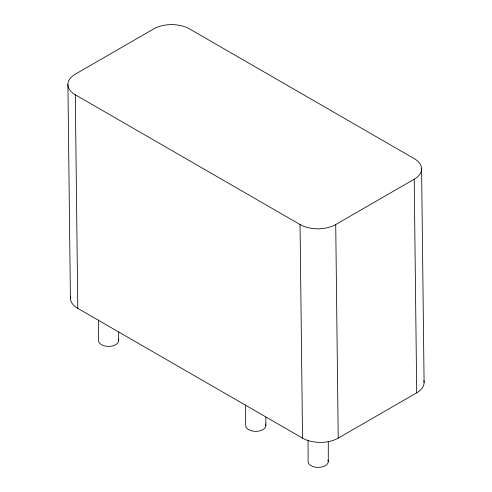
<?xml version="1.0" encoding="UTF-8"?>
<svg xmlns="http://www.w3.org/2000/svg" width="492" height="492" viewBox="0 0 492 492"><rect width="100%" height="100%" fill="white"/><g stroke="black" fill="none" stroke-linecap="round" stroke-linejoin="round"><path stroke-width="0.74" d="M75.294 94.778L300.046 224.537A25.227 14.563 0 0 0 335.722 224.537L414.209 179.223A25.227 14.563 0 0 0 414.209 158.627L189.457 28.868A25.227 14.563 0 0 0 153.781 28.868L75.294 74.181A25.227 14.563 0 0 0 75.294 94.778L77.791 308.367L302.543 438.126A25.227 14.563 0 0 0 338.219 438.126L416.706 392.813A25.227 14.563 0 0 0 423.876 380.611M421.595 168.922L424.092 382.518M414.209 179.223L416.706 392.813M335.722 224.537L338.219 438.126M300.046 224.537L302.543 438.126M67.908 84.476L70.405 298.066M328.275 441.742L328.275 461.576M308.097 440.217L308.097 461.576A10.092 5.824 0 0 0 319.505 467.351A10.092 5.824 0 0 0 327.93 460.069M265.846 417.136L265.846 425.531M245.662 404.934L245.662 425.531A10.092 5.824 0 0 0 257.07 431.306A10.092 5.824 0 0 0 265.502 424.024M118.683 332.18L118.683 340.569M98.505 319.972L98.505 340.569A10.092 5.824 0 0 0 109.913 346.343A10.092 5.824 0 0 0 118.338 339.062M77.791 308.367A25.227 14.563 0 0 1 70.62 296.166"/></g></svg>
